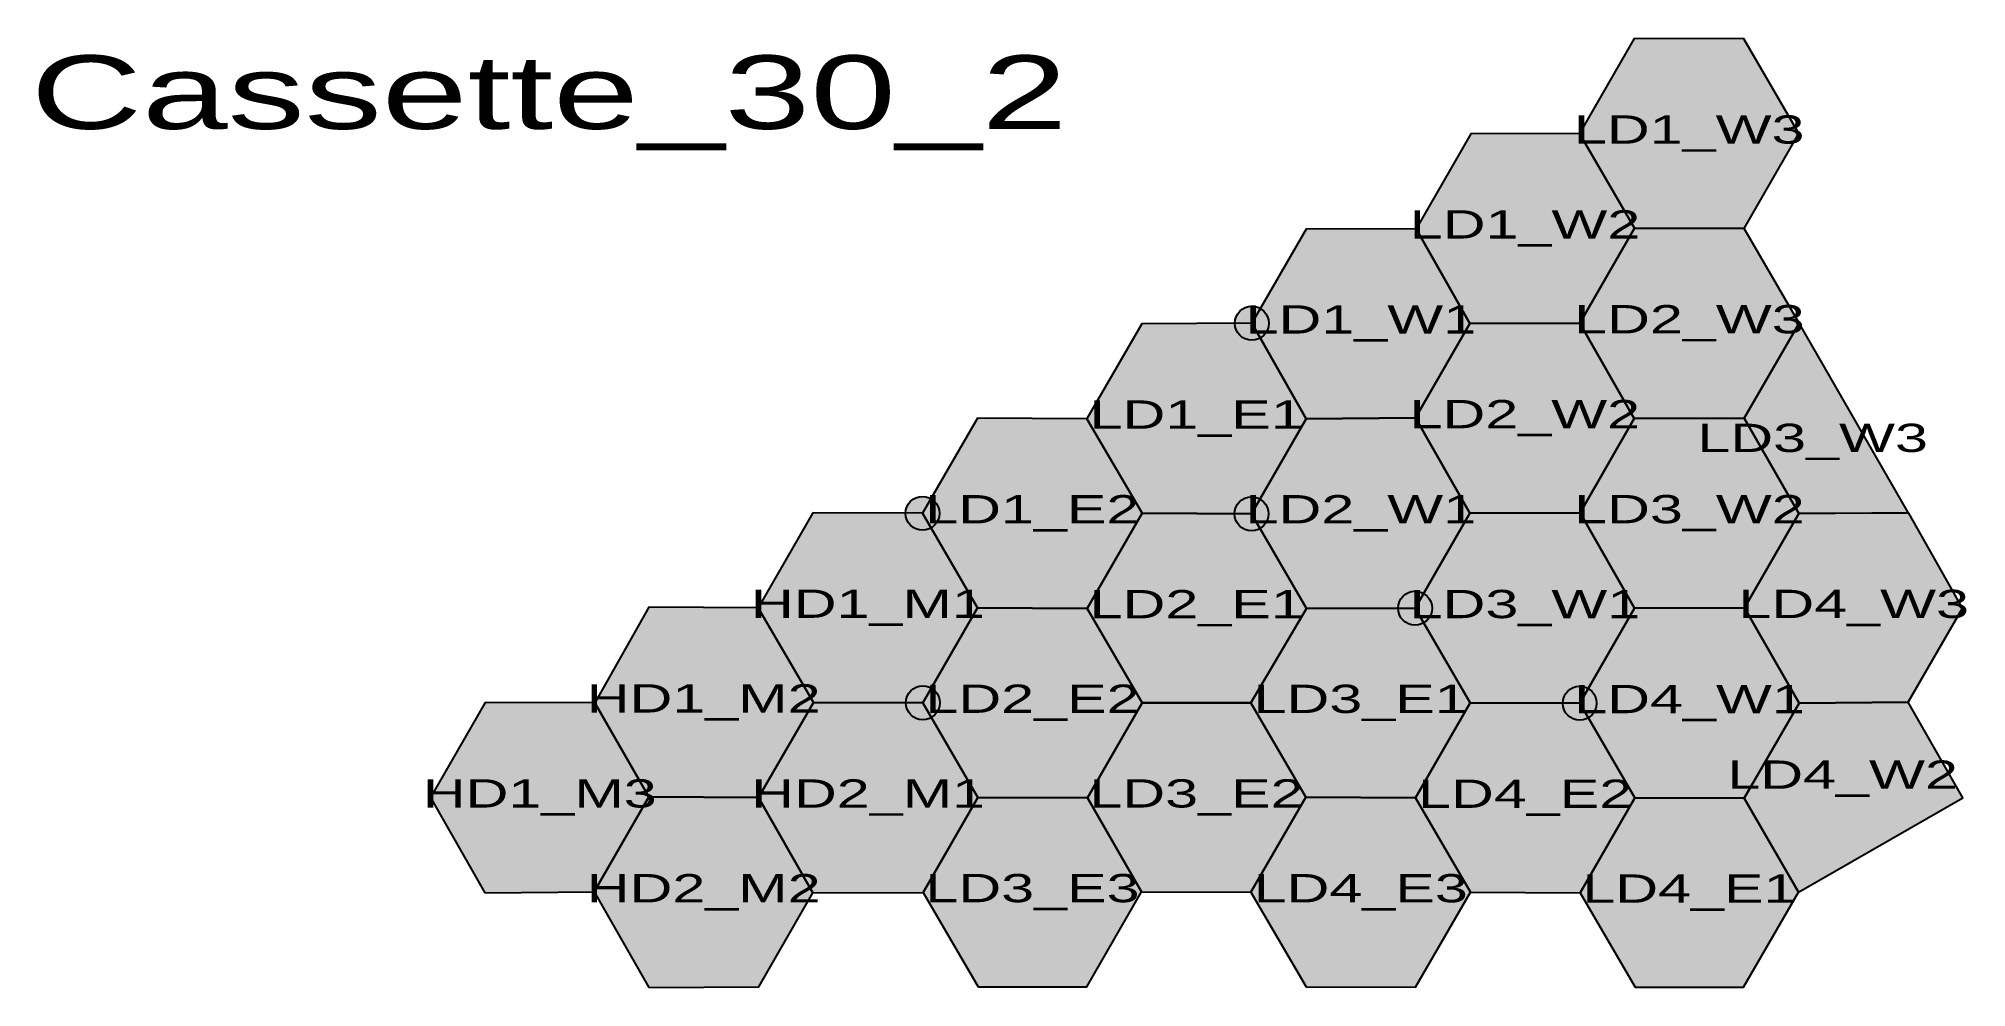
# Model space of a CAD drawing. Header units: metres. Extents: x -1 to 1703, y -82 to 757.
import ezdxf

# ---------------------------------------------------------------- set-up
doc = ezdxf.new("R2010")
doc.units = ezdxf.units.M
for name, color, linetype in [('ENGINES', 7, 'Continuous'), ('SHAPES', 7, 'Continuous'), ('TEXT', 7, 'Continuous')]:
    doc.layers.add(name, color=color, linetype=linetype)
doc.styles.add('BoldStyle', font='arial.ttf', dxfattribs={"width": 1.5})

msp = doc.modelspace()

# ---------------------------------------------------------------- hatches: boundary and pattern name
h = msp.add_hatch(color=152)
h.dxf.hatch_style = 1
h.paths.add_polyline_path([(1409.4, 589.2), (1506.2, 588.8), (1554.7, 672.8), (1505.9, 756.4), (1409.2, 756.8), (1360.7, 672.8)])
h = msp.add_hatch(color=152)
h.dxf.hatch_style = 1
h.paths.add_polyline_path([(1263.7, 504.8), (1360.9, 505.2), (1409.4, 589.2), (1360.7, 672.8), (1264.8, 672.7), (1216.3, 588.7)])
h = msp.add_hatch(color=152)
h.dxf.hatch_style = 1
h.paths.add_polyline_path([(1119.3, 420.7), (1215.7, 421.6), (1263.7, 504.8), (1216.3, 588.7), (1119.1, 588.3), (1071.1, 505.1)])
h = msp.add_hatch(color=122)
h.dxf.hatch_style = 1
h.paths.add_polyline_path([(1409.2, 420.8), (1506.4, 421.2), (1554.9, 505.2), (1506.2, 588.8), (1409.4, 589.2), (1360.9, 505.2)])
h = msp.add_hatch(color=244)
h.dxf.hatch_style = 1
edge = h.paths.add_edge_path()
edge.add_arc((1071.1, 505.1), 15, 0, 360)
h = msp.add_hatch(color=152)
h.dxf.hatch_style = 1
h.paths.add_polyline_path([(974.1, 337.1), (1070.8, 336.7), (1119.3, 420.7), (1071.1, 505.1), (973.8, 504.7), (925.3, 420.7)])
h = msp.add_hatch(color=122)
h.dxf.hatch_style = 1
h.paths.add_polyline_path([(1263.9, 337.2), (1361.2, 337.6), (1409.2, 420.8), (1360.9, 505.2), (1263.7, 504.8), (1215.7, 421.6)])
h = msp.add_hatch(color=82)
h.dxf.hatch_style = 1
h.paths.add_polyline_path([(1651.1, 337.7), (1554.9, 505.2), (1506.4, 421.2), (1554.7, 336.8)])
h = msp.add_hatch(color=152)
h.dxf.hatch_style = 1
h.paths.add_polyline_path([(828.8, 253.6), (925.6, 253.1), (974.1, 337.1), (925.3, 420.7), (828.6, 421.1), (780.1, 337.1)])
h = msp.add_hatch(color=122)
h.dxf.hatch_style = 1
h.paths.add_polyline_path([(1119.6, 253.1), (1215.4, 253.2), (1263.9, 337.2), (1215.7, 421.6), (1119.3, 420.7), (1070.8, 336.7)])
h = msp.add_hatch(color=82)
h.dxf.hatch_style = 1
h.paths.add_polyline_path([(1409.4, 253.2), (1506.7, 253.6), (1554.7, 336.8), (1506.4, 421.2), (1409.2, 420.8), (1361.2, 337.6)])
h = msp.add_hatch(color=244)
h.dxf.hatch_style = 1
edge = h.paths.add_edge_path()
edge.add_arc((780.1, 337.1), 15, 0, 360)
h = msp.add_hatch(color=244)
h.dxf.hatch_style = 1
edge = h.paths.add_edge_path()
edge.add_arc((1070.8, 336.7), 15, 0, 360)
h = msp.add_hatch(color=42)
h.dxf.hatch_style = 1
h.paths.add_polyline_path([(683.6, 170), (780.3, 169.6), (828.8, 253.6), (780.1, 337.1), (683.3, 337.6), (634.8, 253.6)])
h = msp.add_hatch(color=122)
h.dxf.hatch_style = 1
h.paths.add_polyline_path([(974.3, 169.6), (1070.2, 169.6), (1119.6, 253.1), (1070.8, 336.7), (974.1, 337.1), (925.6, 253.1)])
h = msp.add_hatch(color=82)
h.dxf.hatch_style = 1
h.paths.add_polyline_path([(1264.2, 169.6), (1360.9, 169.2), (1409.4, 253.2), (1361.2, 337.6), (1263.9, 337.2), (1215.4, 253.2)])
h = msp.add_hatch(color=202)
h.dxf.hatch_style = 1
h.paths.add_polyline_path([(1554.9, 169.2), (1651.3, 170.1), (1699.3, 253.3), (1651.9, 337.2), (1554.7, 336.8), (1506.7, 253.6)])
h = msp.add_hatch(color=244)
h.dxf.hatch_style = 1
edge = h.paths.add_edge_path()
edge.add_arc((1215.4, 253.2), 15, 0, 360)
h = msp.add_hatch(color=42)
h.dxf.hatch_style = 1
h.paths.add_polyline_path([(538.3, 86.4), (635.1, 86), (683.6, 170), (634.8, 253.6), (538.1, 254), (490.4, 169.5)])
h = msp.add_hatch(color=122)
h.dxf.hatch_style = 1
h.paths.add_polyline_path([(829.1, 86), (925.8, 85.6), (974.3, 169.6), (925.6, 253.1), (828.8, 253.6), (780.3, 169.6)])
h = msp.add_hatch(color=82)
h.dxf.hatch_style = 1
h.paths.add_polyline_path([(1118.9, 86.1), (1215.7, 85.6), (1264.2, 169.6), (1215.4, 253.2), (1119.6, 253.1), (1070.2, 169.6)])
h = msp.add_hatch(color=202)
h.dxf.hatch_style = 1
h.paths.add_polyline_path([(1409.7, 85.6), (1506.4, 85.2), (1554.9, 169.2), (1506.7, 253.6), (1409.4, 253.2), (1360.9, 169.2)])
h = msp.add_hatch(color=244)
h.dxf.hatch_style = 1
edge = h.paths.add_edge_path()
edge.add_arc((780.3, 169.6), 15, 0, 360)
h = msp.add_hatch(color=244)
h.dxf.hatch_style = 1
edge = h.paths.add_edge_path()
edge.add_arc((1360.9, 169.2), 15, 0, 360)
h = msp.add_hatch(color=42)
h.dxf.hatch_style = 1
h.paths.add_polyline_path([(393.4, 1.5), (489.8, 2.4), (538.3, 86.4), (490.4, 169.5), (393.7, 169.9), (345.2, 85.9)])
h = msp.add_hatch(color=32)
h.dxf.hatch_style = 1
h.paths.add_polyline_path([(683.3, 1.5), (780.6, 2), (829.1, 86), (780.3, 169.6), (683.6, 170), (635.1, 86)])
h = msp.add_hatch(color=82)
h.dxf.hatch_style = 1
h.paths.add_polyline_path([(973.7, 2.5), (1070.4, 2.1), (1118.9, 86.1), (1070.2, 169.6), (974.3, 169.6), (925.8, 85.6)])
h = msp.add_hatch(color=202)
h.dxf.hatch_style = 1
h.paths.add_polyline_path([(1264.4, 2.1), (1361.2, 1.6), (1409.7, 85.6), (1360.9, 169.2), (1264.2, 169.6), (1215.7, 85.6)])
h = msp.add_hatch(color=202)
h.dxf.hatch_style = 1
h.paths.add_polyline_path([(1554.3, 2.1), (1699.6, 85.7), (1651.3, 170.1), (1554.9, 169.2), (1506.4, 85.2)])
h = msp.add_hatch(color=32)
h.dxf.hatch_style = 1
h.paths.add_polyline_path([(538.1, -82), (635.3, -81.6), (683.3, 1.5), (635.1, 86), (538.3, 86.4), (489.8, 2.4)])
h = msp.add_hatch(color=82)
h.dxf.hatch_style = 1
h.paths.add_polyline_path([(829.3, -81.6), (925.2, -81.5), (973.7, 2.5), (925.8, 85.6), (829.1, 86), (780.6, 2)])
h = msp.add_hatch(color=202)
h.dxf.hatch_style = 1
h.paths.add_polyline_path([(1119.2, -81.5), (1215.9, -81.9), (1264.4, 2.1), (1215.7, 85.6), (1118.9, 86.1), (1070.4, 2.1)])
h = msp.add_hatch(color=202)
h.dxf.hatch_style = 1
h.paths.add_polyline_path([(1409.9, -81.9), (1505.8, -81.9), (1554.3, 2.1), (1506.4, 85.2), (1409.7, 85.6), (1361.2, 1.6)])

# ---------------------------------------------------------------- linework, layer by layer
at = {"layer": 'ENGINES', "color": 244}
for centre in [(1071.1, 505.1), (780.1, 337.1), (1070.8, 336.7), (1215.4, 253.2), (780.3, 169.6), (1360.9, 169.2)]:
    msp.add_circle(centre, 15, dxfattribs=at)
at = {"layer": 'SHAPES', "color": 250}
for points in [[(1409.4, 589.2), (1506.2, 588.8), (1554.7, 672.8), (1505.9, 756.4), (1409.2, 756.8), (1360.7, 672.8)], [(1263.7, 504.8), (1360.9, 505.2), (1409.4, 589.2), (1360.7, 672.8), (1264.8, 672.7), (1216.3, 588.7)], [(1119.3, 420.7), (1215.7, 421.6), (1263.7, 504.8), (1216.3, 588.7), (1119.1, 588.3), (1071.1, 505.1)], [(1409.2, 420.8), (1506.4, 421.2), (1554.9, 505.2), (1506.2, 588.8), (1409.4, 589.2), (1360.9, 505.2)], [(974.1, 337.1), (1070.8, 336.7), (1119.3, 420.7), (1071.1, 505.1), (973.8, 504.7), (925.3, 420.7)], [(1263.9, 337.2), (1361.2, 337.6), (1409.2, 420.8), (1360.9, 505.2), (1263.7, 504.8), (1215.7, 421.6)], [(1651.1, 337.7), (1554.9, 505.2), (1506.4, 421.2), (1554.7, 336.8)], [(828.8, 253.6), (925.6, 253.1), (974.1, 337.1), (925.3, 420.7), (828.6, 421.1), (780.1, 337.1)], [(1119.6, 253.1), (1215.4, 253.2), (1263.9, 337.2), (1215.7, 421.6), (1119.3, 420.7), (1070.8, 336.7)], [(1409.4, 253.2), (1506.7, 253.6), (1554.7, 336.8), (1506.4, 421.2), (1409.2, 420.8), (1361.2, 337.6)], [(683.6, 170), (780.3, 169.6), (828.8, 253.6), (780.1, 337.1), (683.3, 337.6), (634.8, 253.6)], [(974.3, 169.6), (1070.2, 169.6), (1119.6, 253.1), (1070.8, 336.7), (974.1, 337.1), (925.6, 253.1)], [(1264.2, 169.6), (1360.9, 169.2), (1409.4, 253.2), (1361.2, 337.6), (1263.9, 337.2), (1215.4, 253.2)], [(1554.9, 169.2), (1651.3, 170.1), (1699.3, 253.3), (1651.9, 337.2), (1554.7, 336.8), (1506.7, 253.6)], [(538.3, 86.4), (635.1, 86), (683.6, 170), (634.8, 253.6), (538.1, 254), (490.4, 169.5)], [(829.1, 86), (925.8, 85.6), (974.3, 169.6), (925.6, 253.1), (828.8, 253.6), (780.3, 169.6)], [(1118.9, 86.1), (1215.7, 85.6), (1264.2, 169.6), (1215.4, 253.2), (1119.6, 253.1), (1070.2, 169.6)], [(1409.7, 85.6), (1506.4, 85.2), (1554.9, 169.2), (1506.7, 253.6), (1409.4, 253.2), (1360.9, 169.2)], [(393.4, 1.5), (489.8, 2.4), (538.3, 86.4), (490.4, 169.5), (393.7, 169.9), (345.2, 85.9)], [(683.3, 1.5), (780.6, 2), (829.1, 86), (780.3, 169.6), (683.6, 170), (635.1, 86)], [(973.7, 2.5), (1070.4, 2.1), (1118.9, 86.1), (1070.2, 169.6), (974.3, 169.6), (925.8, 85.6)], [(1264.4, 2.1), (1361.2, 1.6), (1409.7, 85.6), (1360.9, 169.2), (1264.2, 169.6), (1215.7, 85.6)], [(1554.3, 2.1), (1699.6, 85.7), (1651.3, 170.1), (1554.9, 169.2), (1506.4, 85.2)], [(538.1, -82), (635.3, -81.6), (683.3, 1.5), (635.1, 86), (538.3, 86.4), (489.8, 2.4)], [(829.3, -81.6), (925.2, -81.5), (973.7, 2.5), (925.8, 85.6), (829.1, 86), (780.6, 2)], [(1119.2, -81.5), (1215.9, -81.9), (1264.4, 2.1), (1215.7, 85.6), (1118.9, 86.1), (1070.4, 2.1)], [(1409.9, -81.9), (1505.8, -81.9), (1554.3, 2.1), (1506.4, 85.2), (1409.7, 85.6), (1361.2, 1.6)]]:
    msp.add_lwpolyline(points, close=True, dxfattribs=at)

# ---------------------------------------------------------------- texts
at = {"layer": 'TEXT', "color": 8, "insert": (450, 700), "char_height": 65, "attachment_point": 5, "style": 'BoldStyle'}
msp.add_mtext('Cassette_30_2', dxfattribs=at)
at = {"layer": 'TEXT', "color": 0, "char_height": 25, "attachment_point": 5, "style": 'BoldStyle'}
for s, insert in [('LD1_W3', (1457.7, 672.8)), ('LD1_W2', (1312.6, 588.9)), ('LD1_W1', (1167.5, 504.9)), ('LD2_W3', (1457.9, 505.1)), ('LD1_E1', (1022.4, 420.8)), ('LD2_W2', (1312.4, 421.2)), ('LD3_W3', (1566.8, 400.2)), ('LD1_E2', (877.1, 337.1)), ('LD2_W1', (1167.5, 337.1)), ('LD3_W2', (1457.9, 337.2)), ('HD1_M1', (731.8, 253.6)), ('LD2_E1', (1022.4, 253.2)), ('LD3_W1', (1312.5, 253.3)), ('LD4_W3', (1603.1, 253.4)), ('HD1_M2', (586.7, 169.9)), ('LD2_E2', (877.3, 169.6)), ('LD3_E1', (1167.3, 169.5)), ('LD4_W1', (1458, 169.3)), ('HD1_M3', (441.8, 85.9)), ('HD2_M1', (732, 85.8)), ('LD3_E2', (1022.2, 85.9)), ('LD4_W2', (1593.3, 102.5)), ('LD4_E2', (1312.7, 85.6)), ('HD2_M2', (586.7, 2.1)), ('LD3_E3', (877.3, 2.2)), ('LD4_E3', (1167.4, 2.1)), ('LD4_E1', (1457.9, 1.8))]:
    msp.add_mtext(s, dxfattribs=dict(at, insert=insert))

doc.saveas('drawing.dxf')
